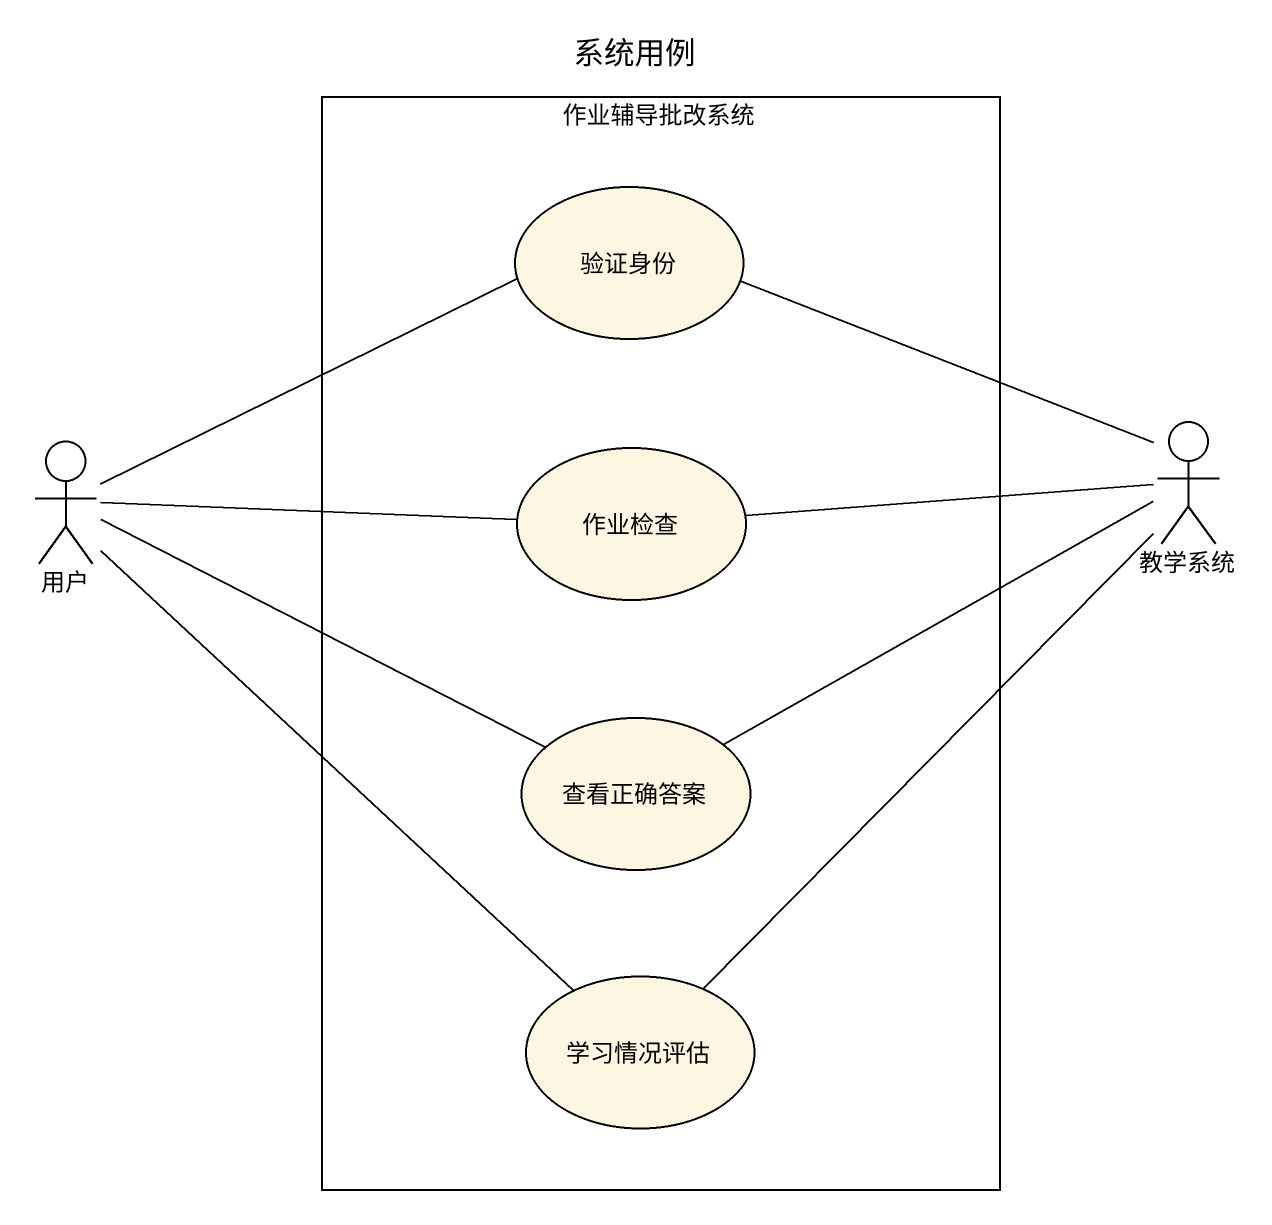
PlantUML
@startuml
title 系统用例
rectangle 作业辅导批改系统 {
  usecase 验证身份
  usecase 作业检查
  usecase 查看正确答案
  usecase 学习情况评估
}
actor 用户
actor 教学系统
验证身份 -right- 教学系统
用户 -right- 验证身份
用户 -right- 作业检查
用户 -right- 查看正确答案
用户 -- 学习情况评估
作业检查 -right- 教学系统
查看正确答案 -right- 教学系统
学习情况评估 -up- 教学系统
@enduml
